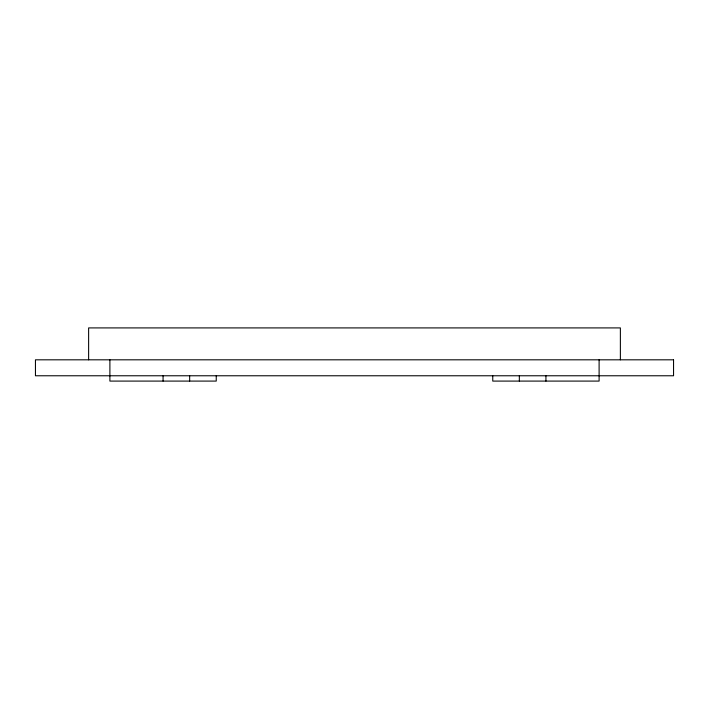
<?xml version="1.0" encoding="UTF-8"?>
<svg xmlns="http://www.w3.org/2000/svg" width="709" height="709" viewBox="0 0 709 709"><rect width="100%" height="100%" fill="white"/><g stroke="black" fill="none" stroke-linecap="round" stroke-linejoin="round"><path stroke-width="1.06" d="M620.375 359.817L620.375 327.912L88.625 327.912L88.625 359.817M599.105 359.817L599.105 381.087L492.755 381.087L492.755 375.77M545.93 375.77L545.93 381.087M519.342 375.77L519.342 381.087M216.245 375.77L216.245 381.087L109.895 381.087L109.895 359.817M189.657 375.77L189.657 381.087M163.07 375.77L163.07 381.087M673.55 359.817L35.45 359.817L35.45 375.77L673.55 375.77L673.55 359.817"/></g></svg>
